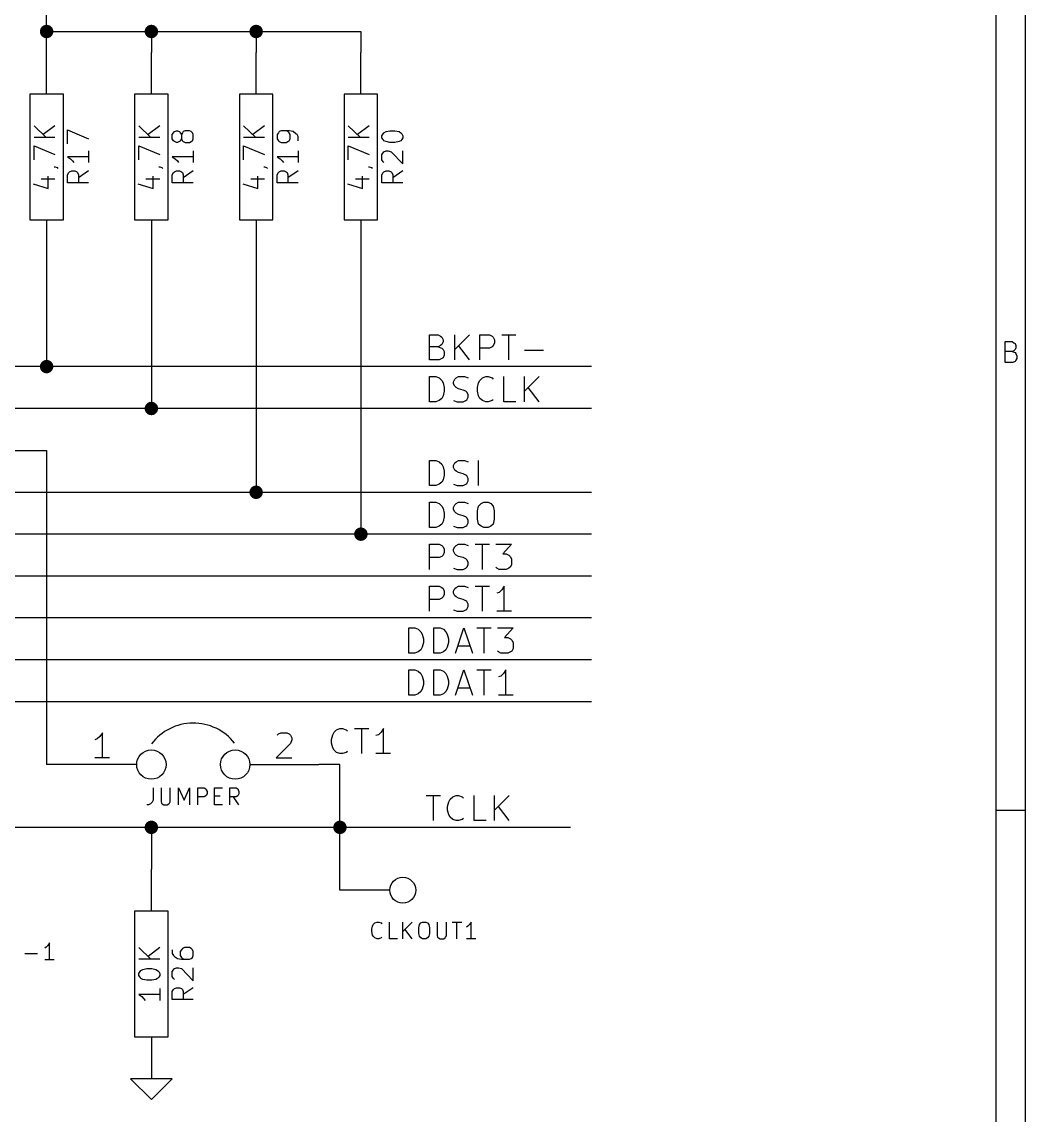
# Model space of a CAD drawing. Extents: x 4000 to 161350, y 4000 to 113000.
# Drawn here: x 137410 to 161350, y 62130 to 88230 of the extents above; entities that cross this region are included whole.
import ezdxf

# ---------------------------------------------------------------- set-up
doc = ezdxf.new("R2010")
doc.units = 0
for name, color, linetype in [('BLACK', 1, 'CONTINUOUS'), ('CYAN', 4, 'CONTINUOUS'), ('GREEN', 3, 'CONTINUOUS'), ('RED', 5, 'CONTINUOUS')]:
    doc.layers.add(name, color=color, linetype=linetype)

msp = doc.modelspace()

# ---------------------------------------------------------------- linework, layer by layer
at = {"layer": 'BLACK'}
for p, q in [((161350, 113000), (161350, 4000)), ((160650, 112300), (160650, 4700)), ((147140, 80160), (147140, 80760)), ((147140, 80760), (147340, 80760)), ((147340, 80760), (147400, 80730)), ((147400, 80730), (147430, 80700)), ((147430, 80700), (147460, 80640)), ((147740, 80160), (147740, 80760)), ((148090, 80760), (147740, 80410)), ((148340, 80160), (148340, 80760)), ((148340, 80760), (148570, 80760)), ((148570, 80760), (148630, 80730)), ((148630, 80730), (148660, 80700)), ((148660, 80700), (148690, 80640)), ((148860, 80760), (149200, 80760)), ((149030, 80160), (149030, 80760)), ((147340, 80470), (147140, 80470)), ((147400, 80500), (147340, 80470)), ((147340, 80470), (147430, 80440)), ((147430, 80530), (147400, 80500)), ((147460, 80590), (147430, 80530)), ((147430, 80440), (147460, 80410)), ((147460, 80640), (147460, 80590)), ((147460, 80410), (147490, 80360)), ((148090, 80160), (147830, 80500)), ((148570, 80440), (148340, 80440)), ((148630, 80470), (148570, 80440)), ((148660, 80500), (148630, 80470)), ((148690, 80560), (148660, 80500)), ((148690, 80640), (148690, 80560)), ((149400, 80390), (149860, 80390)), ((160870, 80100), (160870, 80600)), ((160870, 80600), (161040, 80600)), ((161040, 80600), (161080, 80570)), ((161080, 80570), (161110, 80550)), ((161110, 80410), (161080, 80380)), ((161110, 80550), (161130, 80500)), ((161130, 80450), (161110, 80410)), ((161130, 80500), (161130, 80450)), ((147370, 80160), (147140, 80160)), ((147430, 80190), (147370, 80160)), ((147460, 80210), (147430, 80190)), ((147490, 80270), (147460, 80210)), ((147490, 80360), (147490, 80270)), ((161040, 80360), (160870, 80360)), ((161080, 80380), (161040, 80360)), ((161040, 80360), (161110, 80340)), ((161110, 80340), (161130, 80310)), ((161130, 80150), (161110, 80120)), ((161130, 80310), (161150, 80260)), ((161150, 80190), (161130, 80150)), ((161150, 80260), (161150, 80190)), ((161060, 80100), (160870, 80100)), ((161110, 80120), (161060, 80100)), ((147140, 79160), (147140, 79760)), ((147140, 79760), (147290, 79760)), ((147290, 79760), (147370, 79730)), ((147370, 79730), (147430, 79670)), ((147430, 79670), (147460, 79610)), ((147460, 79610), (147490, 79500)), ((147710, 79640), (147740, 79700)), ((147710, 79590), (147710, 79640)), ((147740, 79700), (147770, 79730)), ((147770, 79730), (147830, 79760)), ((147830, 79760), (147970, 79760)), ((147970, 79760), (148060, 79730)), ((148280, 79500), (148310, 79610)), ((148310, 79610), (148340, 79670)), ((148340, 79670), (148400, 79730)), ((148400, 79730), (148480, 79760)), ((148480, 79760), (148540, 79760)), ((148540, 79760), (148630, 79730)), ((148630, 79730), (148660, 79700)), ((148910, 79160), (148910, 79760)), ((149400, 79160), (149400, 79760)), ((149750, 79760), (149400, 79410)), ((147490, 79410), (147460, 79300)), ((147490, 79500), (147490, 79410)), ((147740, 79530), (147710, 79590)), ((147770, 79500), (147740, 79530)), ((147830, 79470), (147770, 79500)), ((147940, 79440), (147830, 79470)), ((148000, 79410), (147940, 79440)), ((148030, 79390), (148000, 79410)), ((148060, 79330), (148030, 79390)), ((148280, 79410), (148280, 79500)), ((148310, 79300), (148280, 79410)), ((149750, 79160), (149490, 79500)), ((147290, 79160), (147140, 79160)), ((147370, 79190), (147290, 79160)), ((147430, 79240), (147370, 79190)), ((147460, 79300), (147430, 79240)), ((147710, 79190), (147800, 79160)), ((147800, 79160), (147940, 79160)), ((147940, 79160), (148000, 79190)), ((148000, 79190), (148030, 79210)), ((148030, 79210), (148060, 79270)), ((148060, 79270), (148060, 79330)), ((148340, 79240), (148310, 79300)), ((148400, 79190), (148340, 79240)), ((148480, 79160), (148400, 79190)), ((148540, 79160), (148480, 79160)), ((148630, 79190), (148540, 79160)), ((148660, 79210), (148630, 79190)), ((149200, 79160), (148910, 79160)), ((147140, 77160), (147140, 77760)), ((147140, 77760), (147290, 77760)), ((147290, 77760), (147370, 77730)), ((147370, 77730), (147430, 77670)), ((147430, 77670), (147460, 77610)), ((147460, 77610), (147490, 77500)), ((147710, 77640), (147740, 77700)), ((147710, 77590), (147710, 77640)), ((147740, 77530), (147710, 77590)), ((147740, 77700), (147770, 77730)), ((147770, 77500), (147740, 77530)), ((147770, 77730), (147830, 77760)), ((147830, 77760), (147970, 77760)), ((147970, 77760), (148060, 77730)), ((148310, 77160), (148310, 77760)), ((147460, 77300), (147430, 77240)), ((147490, 77410), (147460, 77300)), ((147490, 77500), (147490, 77410)), ((147830, 77470), (147770, 77500)), ((147940, 77440), (147830, 77470)), ((148000, 77410), (147940, 77440)), ((148030, 77390), (148000, 77410)), ((148060, 77330), (148030, 77390)), ((148030, 77210), (148060, 77270)), ((148060, 77270), (148060, 77330)), ((147290, 77160), (147140, 77160)), ((147370, 77190), (147290, 77160)), ((147430, 77240), (147370, 77190)), ((147710, 77190), (147800, 77160)), ((147800, 77160), (147940, 77160)), ((147940, 77160), (148000, 77190)), ((148000, 77190), (148030, 77210)), ((147140, 76160), (147140, 76760)), ((147140, 76760), (147290, 76760)), ((147290, 76760), (147370, 76730)), ((147770, 76730), (147830, 76760)), ((147830, 76760), (147970, 76760)), ((147970, 76760), (148060, 76730)), ((148370, 76730), (148430, 76760)), ((148430, 76760), (148540, 76760)), ((148540, 76760), (148600, 76730)), ((147370, 76730), (147430, 76670)), ((147430, 76670), (147460, 76610)), ((147460, 76610), (147490, 76500)), ((147490, 76500), (147490, 76410)), ((147710, 76640), (147740, 76700)), ((147710, 76590), (147710, 76640)), ((147740, 76530), (147710, 76590)), ((147740, 76700), (147770, 76730)), ((147770, 76500), (147740, 76530)), ((147830, 76470), (147770, 76500)), ((148280, 76560), (148310, 76670)), ((148280, 76360), (148280, 76560)), ((148310, 76670), (148370, 76730)), ((148600, 76730), (148660, 76670)), ((148660, 76670), (148680, 76560)), ((148680, 76560), (148680, 76360)), ((147430, 76240), (147370, 76190)), ((147460, 76300), (147430, 76240)), ((147490, 76410), (147460, 76300)), ((147940, 76440), (147830, 76470)), ((148000, 76410), (147940, 76440)), ((148030, 76390), (148000, 76410)), ((148060, 76330), (148030, 76390)), ((148030, 76210), (148060, 76270)), ((148060, 76270), (148060, 76330)), ((148310, 76240), (148280, 76360)), ((148370, 76190), (148310, 76240)), ((148660, 76240), (148600, 76190)), ((148680, 76360), (148660, 76240)), ((147290, 76160), (147140, 76160)), ((147370, 76190), (147290, 76160)), ((147710, 76190), (147800, 76160)), ((147800, 76160), (147940, 76160)), ((147940, 76160), (148000, 76190)), ((148000, 76190), (148030, 76210)), ((148430, 76160), (148370, 76190)), ((148540, 76160), (148430, 76160)), ((148600, 76190), (148540, 76160)), ((147140, 75160), (147140, 75760)), ((147140, 75760), (147370, 75760)), ((147370, 75760), (147430, 75730)), ((147430, 75730), (147460, 75700)), ((147460, 75700), (147490, 75640)), ((147710, 75640), (147740, 75700)), ((147740, 75700), (147770, 75730)), ((147770, 75730), (147830, 75760)), ((147830, 75760), (147970, 75760)), ((147970, 75760), (148060, 75730)), ((148230, 75760), (148570, 75760)), ((148400, 75160), (148400, 75760)), ((148720, 75760), (149090, 75760)), ((149090, 75760), (148890, 75530)), ((147370, 75440), (147140, 75440)), ((147430, 75470), (147370, 75440)), ((147460, 75500), (147430, 75470)), ((147490, 75560), (147460, 75500)), ((147490, 75640), (147490, 75560)), ((147710, 75590), (147710, 75640)), ((147740, 75530), (147710, 75590)), ((147770, 75500), (147740, 75530)), ((147830, 75470), (147770, 75500)), ((147940, 75440), (147830, 75470)), ((148000, 75410), (147940, 75440)), ((148890, 75530), (148970, 75530)), ((148970, 75530), (149030, 75500)), ((149030, 75500), (149060, 75470)), ((149060, 75470), (149090, 75410)), ((147710, 75190), (147800, 75160)), ((147940, 75160), (148000, 75190)), ((148030, 75390), (148000, 75410)), ((148000, 75190), (148030, 75210)), ((148060, 75330), (148030, 75390)), ((148030, 75210), (148060, 75270)), ((148060, 75270), (148060, 75330)), ((148740, 75190), (148720, 75210)), ((148800, 75160), (148740, 75190)), ((149030, 75190), (148970, 75160)), ((149060, 75210), (149030, 75190)), ((149090, 75270), (149060, 75210)), ((149090, 75410), (149090, 75270)), ((147800, 75160), (147940, 75160)), ((148970, 75160), (148800, 75160)), ((147140, 74160), (147140, 74760)), ((147140, 74760), (147370, 74760)), ((147370, 74760), (147430, 74730)), ((147430, 74730), (147460, 74700)), ((147460, 74700), (147490, 74640)), ((147710, 74640), (147740, 74700)), ((147740, 74700), (147770, 74730)), ((147770, 74730), (147830, 74760)), ((147830, 74760), (147970, 74760)), ((147970, 74760), (148060, 74730)), ((148230, 74760), (148570, 74760)), ((148400, 74160), (148400, 74760)), ((148860, 74670), (148800, 74610)), ((148920, 74760), (148860, 74670)), ((148920, 74160), (148920, 74760)), ((147370, 74440), (147140, 74440)), ((147430, 74470), (147370, 74440)), ((147460, 74500), (147430, 74470)), ((147490, 74560), (147460, 74500)), ((147490, 74640), (147490, 74560)), ((147710, 74590), (147710, 74640)), ((147740, 74530), (147710, 74590)), ((147770, 74500), (147740, 74530)), ((147830, 74470), (147770, 74500)), ((147940, 74440), (147830, 74470)), ((148000, 74410), (147940, 74440)), ((148030, 74390), (148000, 74410)), ((148060, 74330), (148030, 74390)), ((148800, 74610), (148740, 74590)), ((147710, 74190), (147800, 74160)), ((147800, 74160), (147940, 74160)), ((147940, 74160), (148000, 74190)), ((148000, 74190), (148030, 74210)), ((148030, 74210), (148060, 74270)), ((148060, 74270), (148060, 74330)), ((149090, 74160), (148740, 74160)), ((146640, 73160), (146640, 73760)), ((146640, 73760), (146790, 73760)), ((146790, 73760), (146870, 73730)), ((146870, 73730), (146930, 73670)), ((146930, 73670), (146960, 73610)), ((146960, 73610), (146990, 73500)), ((147240, 73160), (147240, 73760)), ((147240, 73760), (147390, 73760)), ((147390, 73760), (147470, 73730)), ((147470, 73730), (147530, 73670)), ((147530, 73670), (147560, 73610)), ((147560, 73610), (147590, 73500)), ((147760, 73160), (147960, 73760)), ((147960, 73760), (148160, 73160)), ((148270, 73760), (148610, 73760)), ((148440, 73160), (148440, 73760)), ((148760, 73760), (149130, 73760)), ((149130, 73760), (148930, 73530)), ((146990, 73410), (146960, 73300)), ((146990, 73500), (146990, 73410)), ((147590, 73410), (147560, 73300)), ((147590, 73500), (147590, 73410)), ((148930, 73530), (149010, 73530)), ((149010, 73530), (149070, 73500)), ((149070, 73500), (149100, 73470)), ((149100, 73470), (149130, 73410)), ((149130, 73410), (149130, 73270)), ((146790, 73160), (146640, 73160)), ((146870, 73190), (146790, 73160)), ((146930, 73240), (146870, 73190)), ((146960, 73300), (146930, 73240)), ((147390, 73160), (147240, 73160)), ((147470, 73190), (147390, 73160)), ((147530, 73240), (147470, 73190)), ((147560, 73300), (147530, 73240)), ((147810, 73330), (148100, 73330)), ((148780, 73190), (148760, 73210)), ((148840, 73160), (148780, 73190)), ((149010, 73160), (148840, 73160)), ((149070, 73190), (149010, 73160)), ((149100, 73210), (149070, 73190)), ((149130, 73270), (149100, 73210)), ((146640, 72160), (146640, 72760)), ((146640, 72760), (146790, 72760)), ((146790, 72760), (146870, 72730)), ((146870, 72730), (146930, 72670)), ((146930, 72670), (146960, 72610)), ((146960, 72610), (146990, 72500)), ((147240, 72160), (147240, 72760)), ((147240, 72760), (147390, 72760)), ((147390, 72760), (147470, 72730)), ((147470, 72730), (147530, 72670)), ((147530, 72670), (147560, 72610)), ((147560, 72610), (147590, 72500)), ((147760, 72160), (147960, 72760)), ((147960, 72760), (148160, 72160)), ((148270, 72760), (148610, 72760)), ((148440, 72160), (148440, 72760)), ((148840, 72610), (148780, 72590)), ((148900, 72670), (148840, 72610)), ((148960, 72760), (148900, 72670)), ((148960, 72160), (148960, 72760)), ((146960, 72300), (146930, 72240)), ((146990, 72410), (146960, 72300)), ((146990, 72500), (146990, 72410)), ((147560, 72300), (147530, 72240)), ((147590, 72410), (147560, 72300)), ((147590, 72500), (147590, 72410)), ((147810, 72330), (148100, 72330)), ((146790, 72160), (146640, 72160)), ((146870, 72190), (146790, 72160)), ((146930, 72240), (146870, 72190)), ((147390, 72160), (147240, 72160)), ((147470, 72190), (147390, 72160)), ((147530, 72240), (147470, 72190)), ((149130, 72160), (148780, 72160)), ((147060, 69760), (147400, 69760)), ((147230, 69160), (147230, 69760)), ((147630, 69670), (147690, 69730)), ((147690, 69730), (147770, 69760)), ((147770, 69760), (147830, 69760)), ((147830, 69760), (147920, 69730)), ((147920, 69730), (147950, 69700)), ((148200, 69160), (148200, 69760)), ((148690, 69160), (148690, 69760)), ((149040, 69760), (148690, 69410)), ((147570, 69500), (147600, 69610)), ((147570, 69410), (147570, 69500)), ((147600, 69610), (147630, 69670)), ((149040, 69160), (148780, 69500)), ((147600, 69300), (147570, 69410)), ((147630, 69240), (147600, 69300)), ((147690, 69190), (147630, 69240)), ((147770, 69160), (147690, 69190)), ((147920, 69190), (147830, 69160)), ((147950, 69210), (147920, 69190)), ((161350, 69400), (160650, 69400)), ((147830, 69160), (147770, 69160)), ((148490, 69160), (148200, 69160))]:
    msp.add_line(p, q, dxfattribs=at)
at = {"layer": 'CYAN'}
for p, q in [((137700, 85750), (137990, 85470)), ((138200, 85750), (137920, 85540)), ((138500, 85320), (138500, 85650)), ((138500, 85650), (139000, 85440)), ((140200, 85750), (140490, 85470)), ((140700, 85750), (140420, 85540)), ((141030, 85580), (141050, 85610)), ((141050, 85610), (141100, 85630)), ((141100, 85630), (141120, 85630)), ((141120, 85630), (141170, 85610)), ((141170, 85610), (141190, 85580)), ((141260, 85610), (141240, 85580)), ((141310, 85630), (141260, 85610)), ((141410, 85630), (141310, 85630)), ((141450, 85610), (141410, 85630)), ((141480, 85580), (141450, 85610)), ((142700, 85750), (142990, 85470)), ((143200, 85750), (142920, 85540)), ((143550, 85610), (143530, 85580)), ((143600, 85630), (143550, 85610)), ((143790, 85630), (143600, 85630)), ((143760, 85610), (143720, 85630)), ((143790, 85580), (143760, 85610)), ((143880, 85610), (143790, 85630)), ((143950, 85560), (143880, 85610)), ((145200, 85750), (145490, 85470)), ((145700, 85750), (145420, 85540)), ((146050, 85580), (146100, 85610)), ((146100, 85610), (146190, 85630)), ((146190, 85630), (146310, 85630)), ((146310, 85630), (146410, 85610)), ((146410, 85610), (146450, 85580)), ((138200, 85470), (137700, 85470)), ((140700, 85470), (140200, 85470)), ((141000, 85540), (141030, 85580)), ((141000, 85440), (141000, 85540)), ((141030, 85390), (141000, 85440)), ((141050, 85370), (141030, 85390)), ((141100, 85350), (141050, 85370)), ((141120, 85350), (141100, 85350)), ((141170, 85370), (141120, 85350)), ((141190, 85390), (141170, 85370)), ((141190, 85580), (141220, 85540)), ((141220, 85440), (141190, 85390)), ((141240, 85580), (141220, 85540)), ((141220, 85540), (141220, 85440)), ((141220, 85440), (141240, 85390)), ((141240, 85390), (141260, 85370)), ((141260, 85370), (141310, 85350)), ((141310, 85350), (141410, 85350)), ((141410, 85350), (141450, 85370)), ((141450, 85370), (141480, 85390)), ((141500, 85540), (141480, 85580)), ((141480, 85390), (141500, 85440)), ((141500, 85440), (141500, 85540)), ((143200, 85470), (142700, 85470)), ((143530, 85580), (143500, 85540)), ((143500, 85540), (143500, 85440)), ((143500, 85440), (143530, 85390)), ((143530, 85390), (143550, 85370)), ((143550, 85370), (143600, 85350)), ((143600, 85350), (143720, 85350)), ((143720, 85350), (143760, 85370)), ((143760, 85370), (143790, 85390)), ((143810, 85540), (143790, 85580)), ((143790, 85390), (143810, 85440)), ((143810, 85440), (143810, 85540)), ((143980, 85540), (143950, 85560)), ((144000, 85490), (143980, 85540)), ((144000, 85390), (144000, 85490)), ((145700, 85470), (145200, 85470)), ((146000, 85510), (146030, 85560)), ((146000, 85460), (146000, 85510)), ((146030, 85420), (146000, 85460)), ((146030, 85560), (146050, 85580)), ((146050, 85390), (146030, 85420)), ((146100, 85370), (146050, 85390)), ((146190, 85350), (146100, 85370)), ((146310, 85350), (146190, 85350)), ((146410, 85370), (146310, 85350)), ((146450, 85390), (146410, 85370)), ((146450, 85580), (146480, 85560)), ((146480, 85420), (146450, 85390)), ((146480, 85560), (146500, 85510)), ((146500, 85460), (146480, 85420)), ((146500, 85510), (146500, 85460)), ((137700, 84940), (137700, 85270)), ((137700, 85270), (138200, 85060)), ((139000, 85150), (139000, 84870)), ((140200, 84940), (140200, 85270)), ((140200, 85270), (140700, 85060)), ((141500, 85150), (141500, 84870)), ((142700, 84940), (142700, 85270)), ((142700, 85270), (143200, 85060)), ((144000, 85150), (144000, 84870)), ((145200, 84940), (145200, 85270)), ((145200, 85270), (145700, 85060)), ((146000, 85060), (146030, 85100)), ((146030, 85100), (146050, 85130)), ((146050, 85130), (146100, 85150)), ((146100, 85150), (146150, 85150)), ((146150, 85150), (146220, 85130)), ((146220, 85130), (146500, 84840)), ((146500, 84840), (146500, 85150)), ((139000, 85010), (138500, 85010)), ((138500, 85010), (138570, 84960)), ((138570, 84960), (138620, 84910)), ((138620, 84910), (138650, 84870)), ((141500, 85010), (141000, 85010)), ((141000, 85010), (141070, 84960)), ((141070, 84960), (141120, 84910)), ((141120, 84910), (141150, 84870)), ((144000, 85010), (143500, 85010)), ((143500, 85010), (143570, 84960)), ((143570, 84960), (143620, 84910)), ((143620, 84910), (143650, 84870)), ((146000, 84940), (146000, 85060)), ((146030, 84890), (146000, 84940)), ((146050, 84870), (146030, 84890)), ((138180, 84770), (138200, 84770)), ((138200, 84770), (138250, 84750)), ((138250, 84750), (138270, 84730)), ((138500, 84580), (138530, 84630)), ((138500, 84390), (138500, 84580)), ((138530, 84630), (138550, 84650)), ((138550, 84650), (138600, 84670)), ((138600, 84670), (138670, 84670)), ((138670, 84670), (138720, 84650)), ((138720, 84650), (138740, 84630)), ((138740, 84630), (138760, 84580)), ((139000, 84670), (138760, 84510)), ((138760, 84580), (138760, 84390)), ((140680, 84770), (140700, 84770)), ((140700, 84770), (140750, 84750)), ((140750, 84750), (140770, 84730)), ((141000, 84580), (141030, 84630)), ((141000, 84390), (141000, 84580)), ((141030, 84630), (141050, 84650)), ((141050, 84650), (141100, 84670)), ((141100, 84670), (141170, 84670)), ((141170, 84670), (141220, 84650)), ((141220, 84650), (141240, 84630)), ((141240, 84630), (141260, 84580)), ((141500, 84670), (141260, 84510)), ((141260, 84580), (141260, 84390)), ((143180, 84770), (143200, 84770)), ((143200, 84770), (143250, 84750)), ((143250, 84750), (143270, 84730)), ((143500, 84580), (143530, 84630)), ((143500, 84390), (143500, 84580)), ((143530, 84630), (143550, 84650)), ((143550, 84650), (143600, 84670)), ((143600, 84670), (143670, 84670)), ((143670, 84670), (143720, 84650)), ((143720, 84650), (143740, 84630)), ((143740, 84630), (143760, 84580)), ((144000, 84670), (143760, 84510)), ((143760, 84580), (143760, 84390)), ((145680, 84770), (145700, 84770)), ((145700, 84770), (145750, 84750)), ((145750, 84750), (145770, 84730)), ((146000, 84580), (146030, 84630)), ((146000, 84390), (146000, 84580)), ((146030, 84630), (146050, 84650)), ((146050, 84650), (146100, 84670)), ((146100, 84670), (146170, 84670)), ((146170, 84670), (146220, 84650)), ((146220, 84650), (146240, 84630)), ((146240, 84630), (146260, 84580)), ((146500, 84670), (146260, 84510)), ((146260, 84580), (146260, 84390)), ((137680, 84360), (138040, 84250)), ((137870, 84480), (138200, 84480)), ((138040, 84250), (138040, 84550)), ((139000, 84390), (138500, 84390)), ((140180, 84360), (140540, 84250)), ((140370, 84480), (140700, 84480)), ((140540, 84250), (140540, 84550)), ((141500, 84390), (141000, 84390)), ((142680, 84360), (143040, 84250)), ((142870, 84480), (143200, 84480)), ((143040, 84250), (143040, 84550)), ((144000, 84390), (143500, 84390)), ((145180, 84360), (145540, 84250)), ((145370, 84480), (145700, 84480)), ((145540, 84250), (145540, 84550)), ((146500, 84390), (146000, 84390)), ((144830, 71210), (144860, 71270)), ((144860, 71270), (144920, 71330)), ((144920, 71330), (145000, 71360)), ((145000, 71360), (145060, 71360)), ((145060, 71360), (145150, 71330)), ((145150, 71330), (145180, 71300)), ((145350, 71360), (145690, 71360)), ((145520, 70760), (145520, 71360)), ((145980, 71270), (145920, 71210)), ((146040, 71360), (145980, 71270)), ((146040, 70760), (146040, 71360)), ((144800, 71100), (144830, 71210)), ((144800, 71010), (144800, 71100)), ((144830, 70900), (144800, 71010)), ((145920, 71210), (145860, 71190)), ((144860, 70840), (144830, 70900)), ((144920, 70790), (144860, 70840)), ((145000, 70760), (144920, 70790)), ((145060, 70760), (145000, 70760)), ((145150, 70790), (145060, 70760)), ((145180, 70810), (145150, 70790)), ((146210, 70760), (145860, 70760)), ((140540, 69940), (140540, 69650)), ((140730, 69940), (140730, 69610)), ((140950, 69610), (140950, 69940)), ((141150, 69540), (141150, 69940)), ((141150, 69940), (141280, 69650)), ((141280, 69650), (141410, 69940)), ((141410, 69940), (141410, 69540)), ((141610, 69540), (141610, 69940)), ((141610, 69940), (141760, 69940)), ((141760, 69730), (141610, 69730)), ((141760, 69940), (141800, 69920)), ((141800, 69750), (141760, 69730)), ((141800, 69920), (141810, 69900)), ((141810, 69770), (141800, 69750)), ((141810, 69900), (141830, 69860)), ((141830, 69800), (141810, 69770)), ((141830, 69860), (141830, 69800)), ((142010, 69540), (142010, 69940)), ((142010, 69940), (142200, 69940)), ((142010, 69750), (142140, 69750)), ((142370, 69540), (142370, 69940)), ((142370, 69940), (142520, 69940)), ((142520, 69730), (142370, 69730)), ((142590, 69540), (142460, 69730)), ((142520, 69940), (142560, 69920)), ((142560, 69750), (142520, 69730)), ((142560, 69920), (142570, 69900)), ((142570, 69770), (142560, 69750)), ((142570, 69900), (142590, 69860)), ((142590, 69800), (142570, 69770)), ((142590, 69860), (142590, 69800)), ((140430, 69540), (140390, 69540)), ((140480, 69560), (140430, 69540)), ((140520, 69600), (140480, 69560)), ((140540, 69650), (140520, 69600)), ((140730, 69610), (140740, 69580)), ((140740, 69580), (140760, 69560)), ((140760, 69560), (140800, 69540)), ((140800, 69540), (140880, 69540)), ((140880, 69540), (140920, 69560)), ((140920, 69560), (140930, 69580)), ((140930, 69580), (140950, 69610)), ((142200, 69540), (142010, 69540)), ((145760, 66570), (145780, 66640)), ((145760, 66510), (145760, 66570)), ((145780, 66640), (145790, 66680)), ((145790, 66680), (145830, 66720)), ((145830, 66720), (145890, 66740)), ((145890, 66740), (145930, 66740)), ((145930, 66740), (145980, 66720)), ((145980, 66720), (146000, 66700)), ((146180, 66340), (146180, 66740)), ((146500, 66340), (146500, 66740)), ((146720, 66740), (146500, 66510)), ((146720, 66340), (146550, 66570)), ((146880, 66600), (146900, 66680)), ((146880, 66470), (146880, 66600)), ((146900, 66680), (146930, 66720)), ((146930, 66720), (146970, 66740)), ((146970, 66740), (147050, 66740)), ((147050, 66740), (147090, 66720)), ((147090, 66720), (147120, 66680)), ((147120, 66680), (147140, 66600)), ((147140, 66600), (147140, 66470)), ((147320, 66740), (147320, 66410)), ((147540, 66410), (147540, 66740)), ((147680, 66740), (147910, 66740)), ((147790, 66340), (147790, 66740)), ((148050, 66640), (148020, 66620)), ((148090, 66680), (148050, 66640)), ((148130, 66740), (148090, 66680)), ((148130, 66340), (148130, 66740)), ((145780, 66430), (145760, 66510)), ((145790, 66400), (145780, 66430)), ((145830, 66360), (145790, 66400)), ((145890, 66340), (145830, 66360)), ((145930, 66340), (145890, 66340)), ((145980, 66360), (145930, 66340)), ((146000, 66380), (145980, 66360)), ((146370, 66340), (146180, 66340)), ((146900, 66400), (146880, 66470)), ((146930, 66360), (146900, 66400)), ((146970, 66340), (146930, 66360)), ((147050, 66340), (146970, 66340)), ((147090, 66360), (147050, 66340)), ((147120, 66400), (147090, 66360)), ((147140, 66470), (147120, 66400)), ((147320, 66410), (147330, 66380)), ((147330, 66380), (147350, 66360)), ((147350, 66360), (147390, 66340)), ((147390, 66340), (147470, 66340)), ((147470, 66340), (147510, 66360)), ((147510, 66360), (147520, 66380)), ((147520, 66380), (147540, 66410)), ((148240, 66340), (148020, 66340)), ((137990, 66140), (137960, 66120)), ((138030, 66180), (137990, 66140)), ((138070, 66240), (138030, 66180)), ((138070, 65840), (138070, 66240)), ((140200, 66130), (140490, 65850)), ((140700, 66130), (140420, 65920)), ((141000, 66080), (141000, 65990)), ((141220, 66080), (141190, 66040)), ((141190, 66040), (141190, 65940)), ((141240, 66110), (141220, 66080)), ((141290, 66130), (141240, 66110)), ((141410, 66130), (141290, 66130)), ((141450, 66110), (141410, 66130)), ((141480, 66080), (141450, 66110)), ((141500, 66040), (141480, 66080)), ((141500, 65940), (141500, 66040)), ((137480, 65990), (137780, 65990)), ((138180, 65840), (137960, 65840)), ((140700, 65850), (140200, 65850)), ((141000, 65990), (141030, 65940)), ((141030, 65940), (141050, 65920)), ((141050, 65920), (141120, 65870)), ((141120, 65870), (141220, 65850)), ((141190, 65940), (141220, 65890)), ((141220, 65890), (141240, 65870)), ((141220, 65850), (141410, 65850)), ((141240, 65870), (141290, 65850)), ((141410, 65850), (141450, 65870)), ((141450, 65870), (141480, 65890)), ((141480, 65890), (141500, 65940)), ((140200, 65510), (140230, 65560)), ((140230, 65560), (140250, 65580)), ((140250, 65580), (140300, 65610)), ((140300, 65610), (140390, 65630)), ((140390, 65630), (140510, 65630)), ((140510, 65630), (140610, 65610)), ((140610, 65610), (140650, 65580)), ((140650, 65580), (140680, 65560)), ((140680, 65560), (140700, 65510)), ((141000, 65560), (141030, 65600)), ((141000, 65440), (141000, 65560)), ((141030, 65600), (141050, 65630)), ((141050, 65630), (141100, 65650)), ((141100, 65650), (141150, 65650)), ((141150, 65650), (141220, 65630)), ((141220, 65630), (141500, 65340)), ((141500, 65340), (141500, 65650)), ((140200, 65460), (140200, 65510)), ((140230, 65420), (140200, 65460)), ((140250, 65390), (140230, 65420)), ((140300, 65370), (140250, 65390)), ((140390, 65350), (140300, 65370)), ((140510, 65350), (140390, 65350)), ((140610, 65370), (140510, 65350)), ((140650, 65390), (140610, 65370)), ((140680, 65420), (140650, 65390)), ((140700, 65460), (140680, 65420)), ((140700, 65510), (140700, 65460)), ((141030, 65390), (141000, 65440)), ((141050, 65370), (141030, 65390)), ((140700, 65010), (140200, 65010)), ((140200, 65010), (140270, 64960)), ((140700, 65150), (140700, 64870)), ((141000, 65080), (141030, 65130)), ((141000, 64890), (141000, 65080)), ((141030, 65130), (141050, 65150)), ((141050, 65150), (141100, 65170)), ((141100, 65170), (141170, 65170)), ((141170, 65170), (141220, 65150)), ((141220, 65150), (141240, 65130)), ((141240, 65130), (141260, 65080)), ((141500, 65170), (141260, 65010)), ((141260, 65080), (141260, 64890)), ((140270, 64960), (140320, 64910)), ((140320, 64910), (140350, 64870)), ((141500, 64890), (141000, 64890))]:
    msp.add_line(p, q, dxfattribs=at)
at = {"layer": 'GREEN'}
for p, q in [((138000, 87500), (138000, 88500)), ((138000, 88000), (145500, 88000)), ((140500, 88000), (140500, 87500)), ((143000, 88000), (143000, 87500)), ((145500, 88000), (145500, 87500)), ((138000, 82500), (138000, 80000)), ((140500, 82500), (140500, 79000)), ((143000, 82500), (143000, 77000)), ((145500, 82500), (145500, 76000)), ((151000, 80000), (135500, 80000)), ((151000, 79000), (135500, 79000)), ((135500, 78000), (138000, 78000)), ((138000, 78000), (138000, 70500)), ((135500, 77000), (151000, 77000)), ((151000, 76000), (135500, 76000)), ((151000, 75000), (135500, 75000)), ((151000, 74000), (135500, 74000)), ((151000, 73000), (135500, 73000)), ((151000, 72000), (135500, 72000)), ((138500, 70500), (138000, 70500)), ((145000, 70500), (144500, 70500)), ((145000, 67500), (145000, 70500)), ((150500, 69000), (135500, 69000)), ((140500, 69000), (140500, 68000))]:
    msp.add_line(p, q, dxfattribs=at)
at = {"layer": 'GREEN', "const_width": 160}
for points in [[(137920, 88000, 1), (138080, 88000, 1)], [(140420, 88000, 1), (140580, 88000, 1)], [(142920, 88000, 1), (143080, 88000, 1)], [(137920, 80000, 1), (138080, 80000, 1)], [(140420, 79000, 1), (140580, 79000, 1)], [(142920, 77000, 1), (143080, 77000, 1)], [(145420, 76000, 1), (145580, 76000, 1)], [(140420, 69000, 1), (140580, 69000, 1)], [(144920, 69000, 1), (145080, 69000, 1)]]:
    msp.add_lwpolyline(points, format="xyb", close=True, dxfattribs=at)
at = {"layer": 'RED'}
for p, q in [((138000, 86500), (138000, 87500)), ((140500, 86500), (140500, 87500)), ((143000, 86500), (143000, 87500)), ((145500, 86500), (145500, 87500)), ((137600, 86500), (137600, 83500)), ((138400, 86500), (137600, 86500)), ((138400, 83500), (138400, 86500)), ((140100, 86500), (140100, 83500)), ((140900, 86500), (140100, 86500)), ((140900, 83500), (140900, 86500)), ((142600, 86500), (142600, 83500)), ((143400, 86500), (142600, 86500)), ((143400, 83500), (143400, 86500)), ((145100, 86500), (145100, 83500)), ((145900, 86500), (145100, 86500)), ((145900, 83500), (145900, 86500)), ((137600, 83500), (138400, 83500)), ((138000, 83500), (138000, 82500)), ((140100, 83500), (140900, 83500)), ((140500, 83500), (140500, 82500)), ((142600, 83500), (143400, 83500)), ((143000, 83500), (143000, 82500)), ((145100, 83500), (145900, 83500)), ((145500, 83500), (145500, 82500)), ((139330, 71260), (139270, 71170)), ((139330, 70660), (139330, 71260)), ((143530, 71230), (143590, 71260)), ((143590, 71260), (143730, 71260)), ((143730, 71260), (143790, 71230)), ((139210, 71110), (139150, 71090)), ((139270, 71170), (139210, 71110)), ((143820, 71000), (143480, 70660)), ((143500, 71200), (143530, 71230)), ((143790, 71230), (143820, 71200)), ((143820, 71200), (143850, 71140)), ((143850, 71090), (143820, 71000)), ((143850, 71140), (143850, 71090)), ((140150, 70500), (138500, 70500)), ((139500, 70660), (139150, 70660)), ((142850, 70500), (144500, 70500)), ((143480, 70660), (143850, 70660)), ((140500, 67000), (140500, 68000)), ((146000, 67500), (145000, 67500)), ((146200, 67500), (146000, 67500)), ((140100, 67000), (140100, 64000)), ((140900, 67000), (140100, 67000)), ((140900, 64000), (140900, 67000)), ((140100, 64000), (140900, 64000)), ((140500, 64000), (140500, 63000)), ((140000, 63000), (140500, 62500)), ((141000, 63000), (140000, 63000)), ((140500, 62500), (141000, 63000))]:
    msp.add_line(p, q, dxfattribs=at)
for centre, radius in [((140500, 70500), 350), ((142500, 70500), 350), ((146500, 67500), 310)]:
    msp.add_circle(centre, radius, dxfattribs=at)
msp.add_arc((141500, 70240), 1250, -322, -217, dxfattribs=at)

doc.saveas('drawing.dxf')
